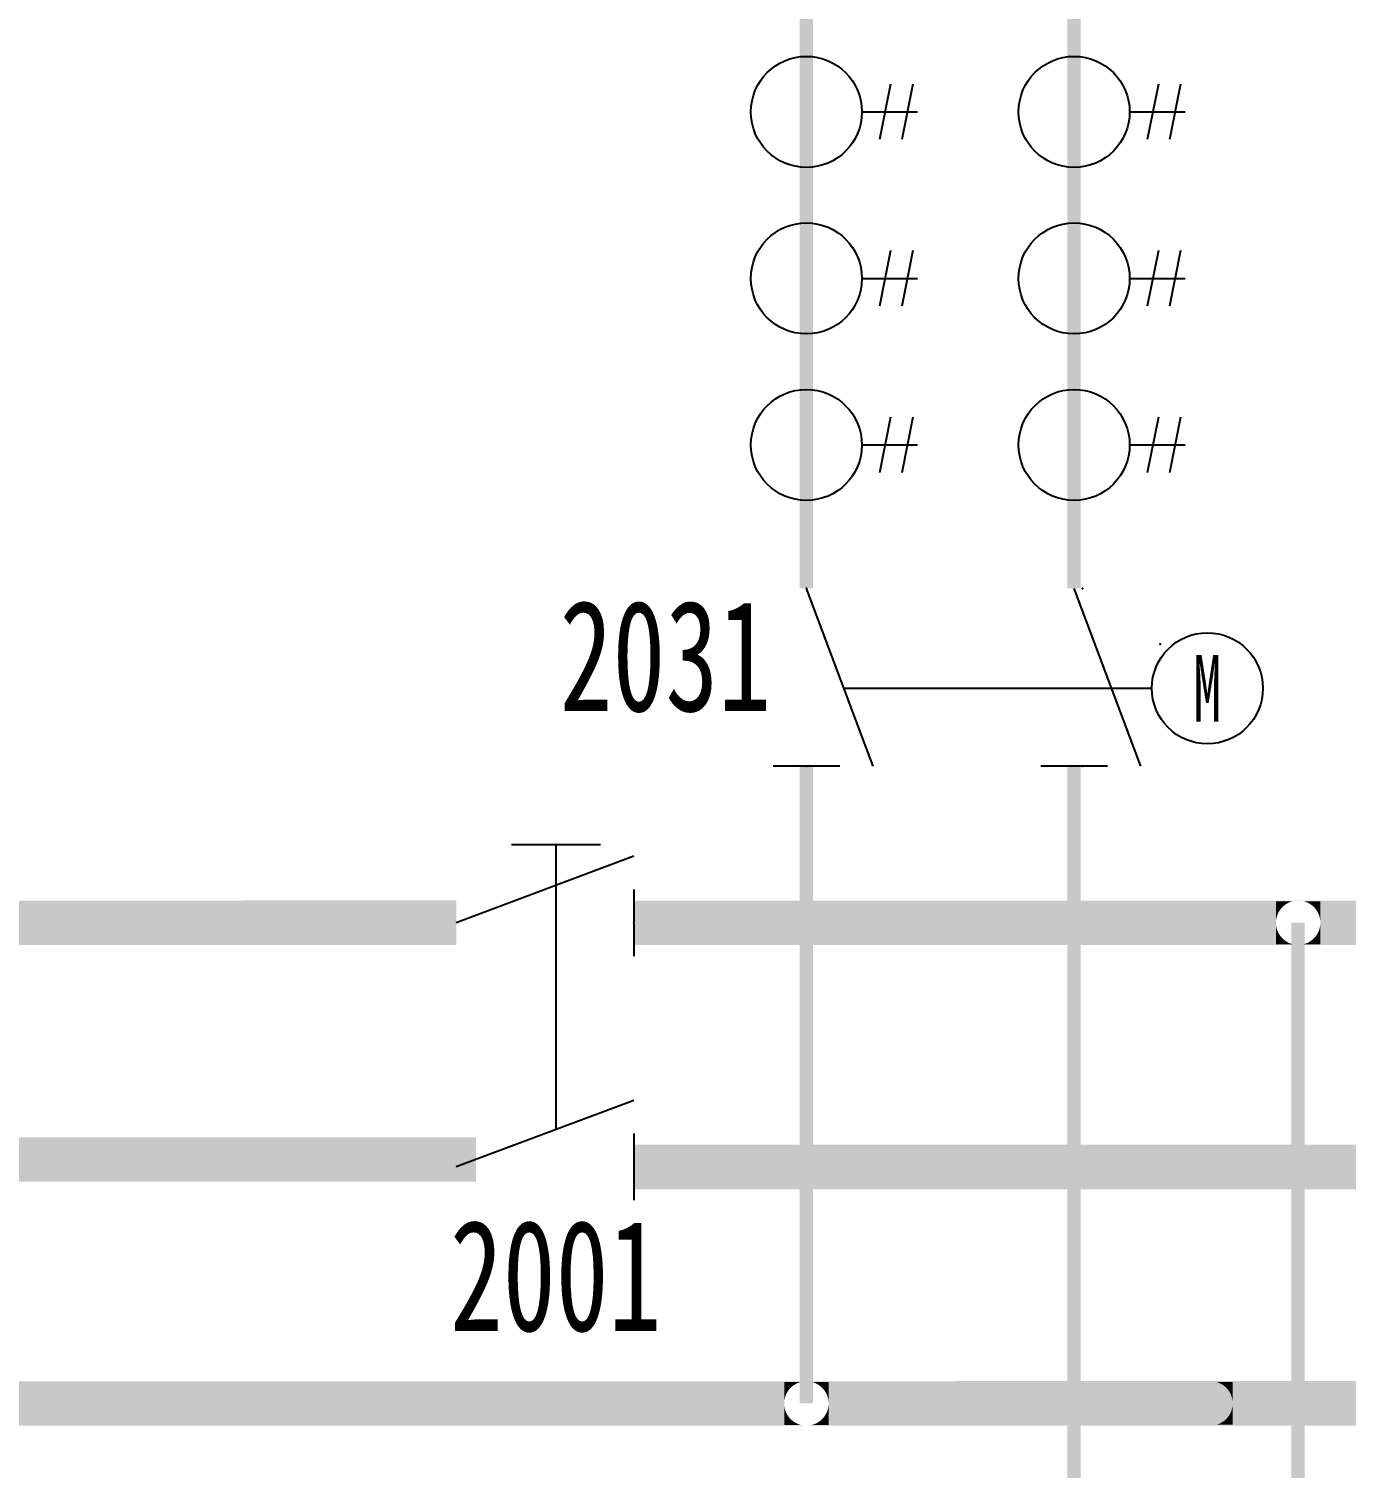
# Model space of a CAD drawing. Header units: millimetres. Extents: x 10667 to 23854, y -3427 to -2899.
# Drawn here: x 21415.4 to 21474.7, y -3167.3 to -3102.5 of the extents above; entities that cross this region are included whole.
import ezdxf
from ezdxf.enums import TextEntityAlignment as Align

# ---------------------------------------------------------------- set-up
doc = ezdxf.new("R2010")
doc.units = ezdxf.units.MM
doc.header["$LTSCALE"] = 10
for name, color, linetype in [('BLOCK', 3, 'Continuous'), ('TEXT', 2, 'Continuous'), ('设    备', 3, 'Continuous'), ('设备编号', 2, 'Continuous'), ('连 接 线', 1, 'Continuous')]:
    doc.layers.add(name, color=color, linetype=linetype)
doc.styles.add('HZ', font='SimSun.ttf', dxfattribs={"width": 0.7})

# ---------------------------------------------------------------- blocks, each defined once
blk = doc.blocks.new('$LH')
at = {"color": 3}
for p, q in [((3.792596414602542, 1.249999999999318), (3.292596414602542, -1.250000000000682)), ((4.792596414602542, 1.249999999999318), (4.292596414602542, -1.250000000000682)), ((2.500001320748027, -6.821210263296962e-13), (5.000001320748027, -6.821210263296962e-13))]:
    blk.add_line(p, q, dxfattribs=at)
blk.add_circle((1.320750698141637e-06, -6.821210263296962e-13), 2.5, dxfattribs=at)

msp = doc.modelspace()

# ---------------------------------------------------------------- linework, layer by layer
at = {"color": 3}
msp.add_line((21439.14748731177, -3152.05196710348), (21439.14748731177, -3141.05196710348), dxfattribs=at)
at = {"layer": 'BLOCK'}
for p, q in [((21442.64748731177, -3139.73946710348), (21434.64748731177, -3142.73946710348)), ((21442.64748731177, -3141.23946710348), (21442.64748731177, -3144.23946710348)), ((21442.64748731177, -3150.73946710348), (21434.64748731177, -3153.73946710348)), ((21442.64748731177, -3152.23946710348), (21442.64748731177, -3155.23946710348))]:
    msp.add_line(p, q, dxfattribs=at)
msp.add_point((21442.64748731177, -3142.73946710348), dxfattribs=at)
at = {"layer": 'TEXT', "color": 3}
for p, q in [((21441.14748731177, -3139.23946710348), (21437.14748731177, -3139.23946710348)), ((21439.14748731177, -3141.05196710348), (21439.14748731177, -3139.23946710348))]:
    msp.add_line(p, q, dxfattribs=at)
at = {"layer": '设    备'}
for p, q in [((21453.42287541817, -3135.68277149611), (21450.42287541817, -3127.68277149611)), ((21465.480220949, -3135.68277149611), (21462.480220949, -3127.68277149611)), ((21451.92287541817, -3135.68277149611), (21448.92287541817, -3135.68277149611)), ((21463.980220949, -3135.68277149611), (21460.980220949, -3135.68277149611))]:
    msp.add_line(p, q, dxfattribs=at)
at = {"layer": '设    备', "color": 3}
msp.add_line((21452.11037541817, -3132.18277149611), (21465.980220949, -3132.18277149611), dxfattribs=at)
at = {"layer": '设    备'}
msp.add_circle((21468.480220949, -3132.18277149611), 2.5, dxfattribs=at)
for p in [(21450.42287541817, -3127.68277149611), (21462.86387647043, -3127.68277149611), (21450.42287541817, -3135.68277149611), (21462.86387647043, -3135.68277149611)]:
    msp.add_point(p, dxfattribs=at)
at = {"layer": '设    备', "color": 4}
msp.add_point((21466.35899122756, -3130.191952065748), dxfattribs=at)
at = {"layer": '连 接 线'}
for points, const_width in [([(21450.42287541817, -3096.835125720148), (21450.42287541817, -3127.68277149611)], 0.6), ([(21462.480220949, -3096.835125720148), (21462.480220949, -3127.68277149611)], 0.6), ([(21450.42287541817, -3135.68277149611), (21450.42287541817, -3164.390073159172)], 0.6), ([(21462.480220949, -3135.68277149611), (21462.480220949, -3175.053461608304)], 0.6), ([(21434.65058439973, -3142.738305695495), (21410.74883992646, -3142.740040238527)], 2), ([(21442.64748731177, -3142.73946710348), (21471.5708142664, -3142.740270768943)], 2), ([(21473.56700654123, -3142.740326235273), (21481.86387647043, -3142.742228973876)], 2), ([(21472.56891040381, -3142.740298502108), (21472.56891040381, -3183.838853909343)], 0.6), ([(21435.54235593216, -3153.403891370834), (21410.75036828658, -3153.406017082332)], 2), ([(21442.64748731177, -3153.741792533738), (21486.58832568529, -3153.742999349183)], 2), ([(21449.42287541817, -3164.389625691302), (21402.74976669441, -3164.392002391134)], 2), ([(21523.49096340839, -3164.383465312386), (21451.42299660775, -3164.386545501844)], 2)]:
    msp.add_lwpolyline(points, dxfattribs=dict(at, const_width=const_width))
for points in [[(21471.56891040381, -3141.740298502108), (21472.56891040381, -3141.740298502108), (21471.56891040381, -3141.744103804017), (21472.65606614656, -3141.744103804017)], [(21471.56891040381, -3141.744103804017), (21472.48175466106, -3141.744103804017), (21471.56891040381, -3141.740298502108), (21472.56891040381, -3141.740298502108)], [(21471.56891040381, -3141.744103804017), (21472.65606614656, -3141.744103804017), (21471.56891040381, -3141.755490749096), (21472.74255858148, -3141.755490749096)], [(21471.56891040381, -3141.755490749096), (21472.39526222615, -3141.755490749096), (21471.56891040381, -3141.744103804017), (21472.48175466106, -3141.744103804017)], [(21471.56891040381, -3141.774372675819), (21472.31009135871, -3141.774372675819), (21471.56891040381, -3141.755490749096), (21472.39526222615, -3141.755490749096)], [(21471.56891040381, -3141.800605881323), (21472.22689026049, -3141.800605881323), (21471.56891040381, -3141.774372675819), (21472.31009135871, -3141.774372675819)], [(21471.56891040381, -3141.833990715072), (21472.14629214208, -3141.833990715072), (21471.56891040381, -3141.800605881323), (21472.22689026049, -3141.800605881323)], [(21471.56891040381, -3141.874273098324), (21472.06891040381, -3141.874273098324), (21471.56891040381, -3141.833990715072), (21472.14629214208, -3141.833990715072)], [(21471.56891040381, -3141.921146457819), (21471.99533396746, -3141.921146457819), (21471.56891040381, -3141.874273098324), (21472.06891040381, -3141.874273098324)], [(21471.56891040381, -3141.974254058989), (21471.92612279413, -3141.974254058989), (21471.56891040381, -3141.921146457819), (21471.99533396746, -3141.921146457819)], [(21471.56891040381, -3142.033191720921), (21471.86180362263, -3142.033191720921), (21471.56891040381, -3141.974254058989), (21471.92612279413, -3141.974254058989)], [(21471.56891040381, -3142.097510892422), (21471.80286596069, -3142.097510892422), (21471.56891040381, -3142.033191720921), (21471.86180362263, -3142.033191720921)], [(21471.56891040381, -3142.166722065757), (21471.74975835953, -3142.166722065757), (21471.56891040381, -3142.097510892422), (21471.80286596069, -3142.097510892422)], [(21472.65606614656, -3141.744103804017), (21473.56891040381, -3141.744103804017), (21472.56891040381, -3141.740298502108), (21473.56891040381, -3141.740298502108)], [(21472.74255858148, -3141.755490749096), (21473.56891040381, -3141.755490749096), (21472.65606614656, -3141.744103804017), (21473.56891040381, -3141.744103804017)], [(21472.82772944892, -3141.774372675819), (21473.56891040381, -3141.774372675819), (21472.74255858148, -3141.755490749096), (21473.56891040381, -3141.755490749096)], [(21472.91093054714, -3141.800605881323), (21473.56891040381, -3141.800605881323), (21472.82772944892, -3141.774372675819), (21473.56891040381, -3141.774372675819)], [(21472.99152866556, -3141.833990715072), (21473.56891040381, -3141.833990715072), (21472.91093054714, -3141.800605881323), (21473.56891040381, -3141.800605881323)], [(21473.06891040381, -3141.874273098324), (21473.56891040381, -3141.874273098324), (21472.99152866556, -3141.833990715072), (21473.56891040381, -3141.833990715072)], [(21473.14248684017, -3141.921146457819), (21473.56891040381, -3141.921146457819), (21473.06891040381, -3141.874273098324), (21473.56891040381, -3141.874273098324)], [(21473.2116980135, -3141.974254058989), (21473.56891040381, -3141.974254058989), (21473.14248684017, -3141.921146457819), (21473.56891040381, -3141.921146457819)], [(21473.276017185, -3142.033191720921), (21473.56891040381, -3142.033191720921), (21473.2116980135, -3141.974254058989), (21473.56891040381, -3141.974254058989)], [(21473.33495484693, -3142.097510892422), (21473.56891040381, -3142.097510892422), (21473.276017185, -3142.033191720921), (21473.56891040381, -3142.033191720921)], [(21473.3880624481, -3142.166722065757), (21473.56891040381, -3142.166722065757), (21473.33495484693, -3142.097510892422), (21473.56891040381, -3142.097510892422)], [(21471.56891040381, -3142.240298502108), (21471.70288500003, -3142.240298502108), (21471.56891040381, -3142.166722065757), (21471.74975835953, -3142.166722065757)], [(21471.56891040381, -3142.317680240368), (21471.66260261678, -3142.317680240368), (21471.56891040381, -3142.240298502108), (21471.70288500003, -3142.240298502108)], [(21471.56891040381, -3142.398278358783), (21471.62921778303, -3142.398278358783), (21471.56891040381, -3142.317680240368), (21471.66260261678, -3142.317680240368)], [(21471.56891040381, -3142.481479457006), (21471.60298457753, -3142.481479457006), (21471.56891040381, -3142.398278358783), (21471.62921778303, -3142.398278358783)], [(21471.56891040381, -3142.566650324441), (21471.5841026508, -3142.566650324441), (21471.56891040381, -3142.481479457006), (21471.60298457753, -3142.481479457006)], [(21471.56891040381, -3142.65314275936), (21471.57271570572, -3142.65314275936), (21471.56891040381, -3142.566650324441), (21471.5841026508, -3142.566650324441)], [(21471.56891040381, -3142.740298502108), (21471.56891040381, -3142.740298502108), (21471.56891040381, -3142.65314275936), (21471.57271570572, -3142.65314275936)], [(21471.56891040381, -3142.740298502108), (21471.56891040381, -3142.740298502108), (21471.56891040381, -3142.827454244856), (21471.57271570572, -3142.827454244856)], [(21473.4349358076, -3142.240298502108), (21473.56891040381, -3142.240298502108), (21473.3880624481, -3142.166722065757), (21473.56891040381, -3142.166722065757)], [(21473.47521819085, -3142.317680240368), (21473.56891040381, -3142.317680240368), (21473.4349358076, -3142.240298502108), (21473.56891040381, -3142.240298502108)], [(21473.5086030246, -3142.398278358783), (21473.56891040381, -3142.398278358783), (21473.47521819085, -3142.317680240368), (21473.56891040381, -3142.317680240368)], [(21473.5348362301, -3142.481479457006), (21473.56891040381, -3142.481479457006), (21473.5086030246, -3142.398278358783), (21473.56891040381, -3142.398278358783)], [(21473.55371815683, -3142.566650324441), (21473.56891040381, -3142.566650324441), (21473.5348362301, -3142.481479457006), (21473.56891040381, -3142.481479457006)], [(21473.56510510191, -3142.65314275936), (21473.56891040381, -3142.65314275936), (21473.55371815683, -3142.566650324441), (21473.56891040381, -3142.566650324441)], [(21473.56891040381, -3142.740298502108), (21473.56891040381, -3142.740298502108), (21473.56510510191, -3142.65314275936), (21473.56891040381, -3142.65314275936)], [(21473.56510510191, -3142.827454244856), (21473.56891040381, -3142.827454244856), (21473.56891040381, -3142.740298502108)], [(21471.56891040381, -3142.827454244856), (21471.57271570572, -3142.827454244856), (21471.56891040381, -3142.913946679775), (21471.5841026508, -3142.913946679775)], [(21471.56891040381, -3142.913946679775), (21471.5841026508, -3142.913946679775), (21471.56891040381, -3142.999117547211), (21471.60298457753, -3142.999117547211)], [(21471.56891040381, -3142.999117547211), (21471.60298457753, -3142.999117547211), (21471.56891040381, -3143.082318645434), (21471.62921778303, -3143.082318645434)], [(21471.56891040381, -3143.082318645434), (21471.62921778303, -3143.082318645434), (21471.56891040381, -3143.162916763849), (21471.66260261678, -3143.162916763849)], [(21471.56891040381, -3143.162916763849), (21471.66260261678, -3143.162916763849), (21471.56891040381, -3143.240298502108), (21471.70288500003, -3143.240298502108)], [(21471.56891040381, -3143.240298502108), (21471.70288500003, -3143.240298502108), (21471.56891040381, -3143.313874938459), (21471.74975835953, -3143.313874938459)], [(21471.56891040381, -3143.313874938459), (21471.74975835953, -3143.313874938459), (21471.56891040381, -3143.383086111795), (21471.80286596069, -3143.383086111795)], [(21471.56891040381, -3143.383086111795), (21471.80286596069, -3143.383086111795), (21471.56891040381, -3143.447405283295), (21471.86180362263, -3143.447405283295)], [(21473.276017185, -3143.447405283295), (21473.56891040381, -3143.447405283295), (21473.33495484693, -3143.383086111795), (21473.56891040381, -3143.383086111795)], [(21473.33495484693, -3143.383086111795), (21473.56891040381, -3143.383086111795), (21473.3880624481, -3143.313874938459), (21473.56891040381, -3143.313874938459)], [(21473.3880624481, -3143.313874938459), (21473.56891040381, -3143.313874938459), (21473.4349358076, -3143.240298502108), (21473.56891040381, -3143.240298502108)], [(21473.4349358076, -3143.240298502108), (21473.56891040381, -3143.240298502108), (21473.47521819085, -3143.162916763849), (21473.56891040381, -3143.162916763849)], [(21473.47521819085, -3143.162916763849), (21473.56891040381, -3143.162916763849), (21473.5086030246, -3143.082318645434), (21473.56891040381, -3143.082318645434)], [(21473.5086030246, -3143.082318645434), (21473.56891040381, -3143.082318645434), (21473.5348362301, -3142.999117547211), (21473.56891040381, -3142.999117547211)], [(21473.5348362301, -3142.999117547211), (21473.56891040381, -3142.999117547211), (21473.55371815683, -3142.913946679775), (21473.56891040381, -3142.913946679775)], [(21473.55371815683, -3142.913946679775), (21473.56891040381, -3142.913946679775), (21473.56510510191, -3142.827454244856), (21473.56891040381, -3142.827454244856)], [(21471.56891040381, -3143.447405283295), (21471.86180362263, -3143.447405283295), (21471.56891040381, -3143.506342945227), (21471.92612279413, -3143.506342945227)], [(21471.56891040381, -3143.506342945227), (21471.92612279413, -3143.506342945227), (21471.56891040381, -3143.559450546397), (21471.99533396746, -3143.559450546397)], [(21471.56891040381, -3143.559450546397), (21471.99533396746, -3143.559450546397), (21471.56891040381, -3143.606323905893), (21472.06891040381, -3143.606323905893)], [(21471.56891040381, -3143.606323905893), (21472.06891040381, -3143.606323905893), (21471.56891040381, -3143.646606289145), (21472.14629214208, -3143.646606289145)], [(21471.56891040381, -3143.646606289145), (21472.14629214208, -3143.646606289145), (21471.56891040381, -3143.679991122894), (21472.22689026049, -3143.679991122894)], [(21471.56891040381, -3143.679991122894), (21472.22689026049, -3143.679991122894), (21471.56891040381, -3143.706224328397), (21472.31009135871, -3143.706224328397)], [(21471.56891040381, -3143.706224328397), (21472.31009135871, -3143.706224328397), (21471.56891040381, -3143.72510625512), (21472.39526222615, -3143.72510625512)], [(21471.56891040381, -3143.72510625512), (21472.39526222615, -3143.72510625512), (21471.56891040381, -3143.7364932002), (21472.48175466106, -3143.7364932002)], [(21471.56891040381, -3143.7364932002), (21472.48175466106, -3143.7364932002), (21471.56891040381, -3143.740298502108), (21472.56891040381, -3143.740298502108)], [(21472.56891040381, -3143.740298502108), (21473.56891040381, -3143.740298502108), (21472.65606614656, -3143.7364932002), (21473.56891040381, -3143.7364932002)], [(21472.65606614656, -3143.7364932002), (21473.56891040381, -3143.7364932002), (21472.74255858148, -3143.72510625512), (21473.56891040381, -3143.72510625512)], [(21472.74255858148, -3143.72510625512), (21473.56891040381, -3143.72510625512), (21472.82772944892, -3143.706224328397), (21473.56891040381, -3143.706224328397)], [(21472.82772944892, -3143.706224328397), (21473.56891040381, -3143.706224328397), (21472.91093054714, -3143.679991122894), (21473.56891040381, -3143.679991122894)], [(21472.91093054714, -3143.679991122894), (21473.56891040381, -3143.679991122894), (21472.99152866556, -3143.646606289145), (21473.56891040381, -3143.646606289145)], [(21472.99152866556, -3143.646606289145), (21473.56891040381, -3143.646606289145), (21473.06891040381, -3143.606323905893), (21473.56891040381, -3143.606323905893)], [(21473.06891040381, -3143.606323905893), (21473.56891040381, -3143.606323905893), (21473.14248684017, -3143.559450546397), (21473.56891040381, -3143.559450546397)], [(21473.14248684017, -3143.559450546397), (21473.56891040381, -3143.559450546397), (21473.2116980135, -3143.506342945227), (21473.56891040381, -3143.506342945227)], [(21473.2116980135, -3143.506342945227), (21473.56891040381, -3143.506342945227), (21473.276017185, -3143.447405283295), (21473.56891040381, -3143.447405283295)], [(21449.42287541817, -3163.393126501458), (21450.33571967543, -3163.393126501458), (21449.42287541817, -3163.38932119955), (21450.42287541817, -3163.38932119955)], [(21449.42287541817, -3163.38932119955), (21450.42287541817, -3163.38932119955), (21449.42287541817, -3163.393126501458), (21450.51003116092, -3163.393126501458)], [(21449.42287541817, -3163.404513446538), (21450.24922724051, -3163.404513446538), (21449.42287541817, -3163.393126501458), (21450.33571967543, -3163.393126501458)], [(21449.42287541817, -3163.393126501458), (21450.51003116092, -3163.393126501458), (21449.42287541817, -3163.404513446538), (21450.59652359584, -3163.404513446538)], [(21449.42287541817, -3163.423395373261), (21450.16405637307, -3163.423395373261), (21449.42287541817, -3163.404513446538), (21450.24922724051, -3163.404513446538)], [(21449.42287541817, -3163.449628578765), (21450.08085527485, -3163.449628578765), (21449.42287541817, -3163.423395373261), (21450.16405637307, -3163.423395373261)], [(21449.42287541817, -3163.483013412514), (21450.00025715643, -3163.483013412514), (21449.42287541817, -3163.449628578765), (21450.08085527485, -3163.449628578765)], [(21449.42287541817, -3163.523295795766), (21449.92287541817, -3163.523295795766), (21449.42287541817, -3163.483013412514), (21450.00025715643, -3163.483013412514)], [(21450.51003116092, -3163.393126501458), (21451.42287541817, -3163.393126501458), (21450.42287541817, -3163.38932119955), (21451.42287541817, -3163.38932119955)], [(21450.59652359584, -3163.404513446538), (21451.42287541817, -3163.404513446538), (21450.51003116092, -3163.393126501458), (21451.42287541817, -3163.393126501458)], [(21450.68169446327, -3163.423395373261), (21451.42287541817, -3163.423395373261), (21450.59652359584, -3163.404513446538), (21451.42287541817, -3163.404513446538)], [(21450.7648955615, -3163.449628578765), (21451.42287541817, -3163.449628578765), (21450.68169446327, -3163.423395373261), (21451.42287541817, -3163.423395373261)], [(21450.84549367992, -3163.483013412514), (21451.42287541817, -3163.483013412514), (21450.7648955615, -3163.449628578765), (21451.42287541817, -3163.449628578765)], [(21450.92287541817, -3163.523295795766), (21451.42287541817, -3163.523295795766), (21450.84549367992, -3163.483013412514), (21451.42287541817, -3163.483013412514)], [(21468.79464309963, -3163.401737748832), (21469.62099492197, -3163.401737748832), (21468.70815066472, -3163.390350803752), (21469.62099492197, -3163.390350803752)], [(21468.87981396707, -3163.420619675555), (21469.62099492197, -3163.420619675555), (21468.79464309963, -3163.401737748832), (21469.62099492197, -3163.401737748832)], [(21468.96301506529, -3163.446852881058), (21469.62099492197, -3163.446852881058), (21468.87981396707, -3163.420619675555), (21469.62099492197, -3163.420619675555)], [(21469.04361318371, -3163.480237714807), (21469.62099492197, -3163.480237714807), (21468.96301506529, -3163.446852881058), (21469.62099492197, -3163.446852881058)], [(21469.12099492197, -3163.520520098059), (21469.62099492197, -3163.520520098059), (21469.04361318371, -3163.480237714807), (21469.62099492197, -3163.480237714807)], [(21449.42287541817, -3163.570169155261), (21449.84929898183, -3163.570169155261), (21449.42287541817, -3163.523295795766), (21449.92287541817, -3163.523295795766)], [(21449.42287541817, -3163.623276756431), (21449.78008780849, -3163.623276756431), (21449.42287541817, -3163.570169155261), (21449.84929898183, -3163.570169155261)], [(21449.42287541817, -3163.682214418363), (21449.71576863699, -3163.682214418363), (21449.42287541817, -3163.623276756431), (21449.78008780849, -3163.623276756431)], [(21449.42287541817, -3163.746533589864), (21449.65683097505, -3163.746533589864), (21449.42287541817, -3163.682214418363), (21449.71576863699, -3163.682214418363)], [(21449.42287541817, -3163.815744763199), (21449.60372337388, -3163.815744763199), (21449.42287541817, -3163.746533589864), (21449.65683097505, -3163.746533589864)], [(21449.42287541817, -3163.88932119955), (21449.55685001439, -3163.88932119955), (21449.42287541817, -3163.815744763199), (21449.60372337388, -3163.815744763199)], [(21449.42287541817, -3163.96670293781), (21449.51656763114, -3163.96670293781), (21449.42287541817, -3163.88932119955), (21449.55685001439, -3163.88932119955)], [(21449.42287541817, -3164.047301056225), (21449.48318279739, -3164.047301056225), (21449.42287541817, -3163.96670293781), (21449.51656763114, -3163.96670293781)], [(21449.42287541817, -3164.130502154448), (21449.45694959188, -3164.130502154448), (21449.42287541817, -3164.047301056225), (21449.48318279739, -3164.047301056225)], [(21449.42287541817, -3164.215673021883), (21449.43806766516, -3164.215673021883), (21449.42287541817, -3164.130502154448), (21449.45694959188, -3164.130502154448)], [(21450.99645185452, -3163.570169155261), (21451.42287541817, -3163.570169155261), (21450.92287541817, -3163.523295795766), (21451.42287541817, -3163.523295795766)], [(21451.06566302786, -3163.623276756431), (21451.42287541817, -3163.623276756431), (21450.99645185452, -3163.570169155261), (21451.42287541817, -3163.570169155261)], [(21451.12998219936, -3163.682214418363), (21451.42287541817, -3163.682214418363), (21451.06566302786, -3163.623276756431), (21451.42287541817, -3163.623276756431)], [(21451.18891986129, -3163.746533589864), (21451.42287541817, -3163.746533589864), (21451.12998219936, -3163.682214418363), (21451.42287541817, -3163.682214418363)], [(21451.24202746246, -3163.815744763199), (21451.42287541817, -3163.815744763199), (21451.18891986129, -3163.746533589864), (21451.42287541817, -3163.746533589864)], [(21451.28890082196, -3163.88932119955), (21451.42287541817, -3163.88932119955), (21451.24202746246, -3163.815744763199), (21451.42287541817, -3163.815744763199)], [(21451.32918320521, -3163.96670293781), (21451.42287541817, -3163.96670293781), (21451.28890082196, -3163.88932119955), (21451.42287541817, -3163.88932119955)], [(21451.36256803896, -3164.047301056225), (21451.42287541817, -3164.047301056225), (21451.32918320521, -3163.96670293781), (21451.42287541817, -3163.96670293781)], [(21451.38880124447, -3164.130502154448), (21451.42287541817, -3164.130502154448), (21451.36256803896, -3164.047301056225), (21451.42287541817, -3164.047301056225)], [(21451.40768317119, -3164.215673021883), (21451.42287541817, -3164.215673021883), (21451.38880124447, -3164.130502154448), (21451.42287541817, -3164.130502154448)], [(21469.19457135832, -3163.567393457555), (21469.62099492197, -3163.567393457555), (21469.12099492197, -3163.520520098059), (21469.62099492197, -3163.520520098059)], [(21469.26378253166, -3163.620501058725), (21469.62099492197, -3163.620501058725), (21469.19457135832, -3163.567393457555), (21469.62099492197, -3163.567393457555)], [(21469.32810170315, -3163.679438720657), (21469.62099492197, -3163.679438720657), (21469.26378253166, -3163.620501058725), (21469.62099492197, -3163.620501058725)], [(21469.38703936509, -3163.743757892157), (21469.62099492197, -3163.743757892157), (21469.32810170315, -3163.679438720657), (21469.62099492197, -3163.679438720657)], [(21469.44014696626, -3163.812969065493), (21469.62099492197, -3163.812969065493), (21469.38703936509, -3163.743757892157), (21469.62099492197, -3163.743757892157)], [(21469.48702032575, -3163.886545501844), (21469.62099492197, -3163.886545501844), (21469.44014696626, -3163.812969065493), (21469.62099492197, -3163.812969065493)], [(21469.527302709, -3163.963927240103), (21469.62099492197, -3163.963927240103), (21469.48702032575, -3163.886545501844), (21469.62099492197, -3163.886545501844)], [(21469.56068754275, -3164.044525358518), (21469.62099492197, -3164.044525358518), (21469.527302709, -3163.963927240103), (21469.62099492197, -3163.963927240103)], [(21469.58692074825, -3164.127726456742), (21469.62099492197, -3164.127726456742), (21469.56068754275, -3164.044525358518), (21469.62099492197, -3164.044525358518)], [(21469.60580267498, -3164.212897324177), (21469.62099492197, -3164.212897324177), (21469.58692074825, -3164.127726456742), (21469.62099492197, -3164.127726456742)], [(21449.42287541817, -3164.302165456802), (21449.42668072008, -3164.302165456802), (21449.42287541817, -3164.215673021883), (21449.43806766516, -3164.215673021883)], [(21449.42287541817, -3164.38932119955), (21449.42287541817, -3164.38932119955), (21449.42287541817, -3164.302165456802), (21449.42668072008, -3164.302165456802)], [(21449.42287541817, -3164.38932119955), (21449.42287541817, -3164.38932119955), (21449.42287541817, -3164.476476942298), (21449.42668072008, -3164.476476942298)], [(21449.42287541817, -3164.476476942298), (21449.42668072008, -3164.476476942298), (21449.42287541817, -3164.562969377217), (21449.43806766516, -3164.562969377217)], [(21449.42287541817, -3164.562969377217), (21449.43806766516, -3164.562969377217), (21449.42287541817, -3164.648140244652), (21449.45694959188, -3164.648140244652)], [(21449.42287541817, -3164.648140244652), (21449.45694959188, -3164.648140244652), (21449.42287541817, -3164.731341342876), (21449.48318279739, -3164.731341342876)], [(21449.42287541817, -3164.731341342876), (21449.48318279739, -3164.731341342876), (21449.42287541817, -3164.811939461291), (21449.51656763114, -3164.811939461291)], [(21451.32918320521, -3164.811939461291), (21451.42287541817, -3164.811939461291), (21451.36256803896, -3164.731341342876), (21451.42287541817, -3164.731341342876)], [(21451.36256803896, -3164.731341342876), (21451.42287541817, -3164.731341342876), (21451.38880124447, -3164.648140244652), (21451.42287541817, -3164.648140244652)], [(21451.38880124447, -3164.648140244652), (21451.42287541817, -3164.648140244652), (21451.40768317119, -3164.562969377217), (21451.42287541817, -3164.562969377217)], [(21451.41907011627, -3164.302165456802), (21451.42287541817, -3164.302165456802), (21451.40768317119, -3164.215673021883), (21451.42287541817, -3164.215673021883)], [(21451.40768317119, -3164.562969377217), (21451.42287541817, -3164.562969377217), (21451.41907011627, -3164.476476942298), (21451.42287541817, -3164.476476942298)], [(21451.42287541817, -3164.38932119955), (21451.42287541817, -3164.38932119955), (21451.41907011627, -3164.302165456802), (21451.42287541817, -3164.302165456802)], [(21451.41907011627, -3164.476476942298), (21451.42287541817, -3164.476476942298), (21451.42287541817, -3164.38932119955)], [(21469.527302709, -3164.809163763584), (21469.62099492197, -3164.809163763584), (21469.56068754275, -3164.72856564517), (21469.62099492197, -3164.72856564517)], [(21469.56068754275, -3164.72856564517), (21469.62099492197, -3164.72856564517), (21469.58692074825, -3164.645364546946), (21469.62099492197, -3164.645364546946)], [(21469.58692074825, -3164.645364546946), (21469.62099492197, -3164.645364546946), (21469.60580267498, -3164.560193679511), (21469.62099492197, -3164.560193679511)], [(21469.61718962006, -3164.299389759096), (21469.62099492197, -3164.299389759096), (21469.60580267498, -3164.212897324177), (21469.62099492197, -3164.212897324177)], [(21469.60580267498, -3164.560193679511), (21469.62099492197, -3164.560193679511), (21469.61718962006, -3164.473701244592), (21469.62099492197, -3164.473701244592)], [(21469.62099492197, -3164.386545501844), (21469.62099492197, -3164.386545501844), (21469.61718962006, -3164.299389759096), (21469.62099492197, -3164.299389759096)], [(21469.61718962006, -3164.473701244592), (21469.62099492197, -3164.473701244592), (21469.62099492197, -3164.386545501844)], [(21449.42287541817, -3164.811939461291), (21449.51656763114, -3164.811939461291), (21449.42287541817, -3164.88932119955), (21449.55685001439, -3164.88932119955)], [(21449.42287541817, -3164.88932119955), (21449.55685001439, -3164.88932119955), (21449.42287541817, -3164.962897635901), (21449.60372337388, -3164.962897635901)], [(21449.42287541817, -3164.962897635901), (21449.60372337388, -3164.962897635901), (21449.42287541817, -3165.032108809237), (21449.65683097505, -3165.032108809237)], [(21449.42287541817, -3165.032108809237), (21449.65683097505, -3165.032108809237), (21449.42287541817, -3165.096427980737), (21449.71576863699, -3165.096427980737)], [(21449.42287541817, -3165.096427980737), (21449.71576863699, -3165.096427980737), (21449.42287541817, -3165.155365642669), (21449.78008780849, -3165.155365642669)], [(21449.42287541817, -3165.155365642669), (21449.78008780849, -3165.155365642669), (21449.42287541817, -3165.208473243839), (21449.84929898183, -3165.208473243839)], [(21449.42287541817, -3165.208473243839), (21449.84929898183, -3165.208473243839), (21449.42287541817, -3165.255346603335), (21449.92287541817, -3165.255346603335)], [(21449.42287541817, -3165.255346603335), (21449.92287541817, -3165.255346603335), (21449.42287541817, -3165.295628986587), (21450.00025715643, -3165.295628986587)], [(21449.42287541817, -3165.295628986587), (21450.00025715643, -3165.295628986587), (21449.42287541817, -3165.329013820336), (21450.08085527485, -3165.329013820336)], [(21449.42287541817, -3165.329013820336), (21450.08085527485, -3165.329013820336), (21449.42287541817, -3165.355247025839), (21450.16405637307, -3165.355247025839)], [(21449.42287541817, -3165.355247025839), (21450.16405637307, -3165.355247025839), (21449.42287541817, -3165.374128952562), (21450.24922724051, -3165.374128952562)], [(21449.42287541817, -3165.374128952562), (21450.24922724051, -3165.374128952562), (21449.42287541817, -3165.385515897642), (21450.33571967543, -3165.385515897642)], [(21449.42287541817, -3165.385515897642), (21450.33571967543, -3165.385515897642), (21449.42287541817, -3165.38932119955), (21450.42287541817, -3165.38932119955)], [(21450.42287541817, -3165.38932119955), (21451.42287541817, -3165.38932119955), (21450.51003116092, -3165.385515897642), (21451.42287541817, -3165.385515897642)], [(21450.51003116092, -3165.385515897642), (21451.42287541817, -3165.385515897642), (21450.59652359584, -3165.374128952562), (21451.42287541817, -3165.374128952562)], [(21450.59652359584, -3165.374128952562), (21451.42287541817, -3165.374128952562), (21450.68169446327, -3165.355247025839), (21451.42287541817, -3165.355247025839)], [(21450.68169446327, -3165.355247025839), (21451.42287541817, -3165.355247025839), (21450.7648955615, -3165.329013820336), (21451.42287541817, -3165.329013820336)], [(21450.7648955615, -3165.329013820336), (21451.42287541817, -3165.329013820336), (21450.84549367992, -3165.295628986587), (21451.42287541817, -3165.295628986587)], [(21450.84549367992, -3165.295628986587), (21451.42287541817, -3165.295628986587), (21450.92287541817, -3165.255346603335), (21451.42287541817, -3165.255346603335)], [(21450.92287541817, -3165.255346603335), (21451.42287541817, -3165.255346603335), (21450.99645185452, -3165.208473243839), (21451.42287541817, -3165.208473243839)], [(21450.99645185452, -3165.208473243839), (21451.42287541817, -3165.208473243839), (21451.06566302786, -3165.155365642669), (21451.42287541817, -3165.155365642669)], [(21451.06566302786, -3165.155365642669), (21451.42287541817, -3165.155365642669), (21451.12998219936, -3165.096427980737), (21451.42287541817, -3165.096427980737)], [(21451.12998219936, -3165.096427980737), (21451.42287541817, -3165.096427980737), (21451.18891986129, -3165.032108809237), (21451.42287541817, -3165.032108809237)], [(21451.18891986129, -3165.032108809237), (21451.42287541817, -3165.032108809237), (21451.24202746246, -3164.962897635901), (21451.42287541817, -3164.962897635901)], [(21451.24202746246, -3164.962897635901), (21451.42287541817, -3164.962897635901), (21451.28890082196, -3164.88932119955), (21451.42287541817, -3164.88932119955)], [(21451.28890082196, -3164.88932119955), (21451.42287541817, -3164.88932119955), (21451.32918320521, -3164.811939461291), (21451.42287541817, -3164.811939461291)], [(21468.70815066472, -3165.382740199936), (21469.62099492197, -3165.382740199936), (21468.79464309963, -3165.371353254856), (21469.62099492197, -3165.371353254856)], [(21468.79464309963, -3165.371353254856), (21469.62099492197, -3165.371353254856), (21468.87981396707, -3165.352471328133), (21469.62099492197, -3165.352471328133)], [(21468.87981396707, -3165.352471328133), (21469.62099492197, -3165.352471328133), (21468.96301506529, -3165.32623812263), (21469.62099492197, -3165.32623812263)], [(21468.96301506529, -3165.32623812263), (21469.62099492197, -3165.32623812263), (21469.04361318371, -3165.29285328888), (21469.62099492197, -3165.29285328888)], [(21469.04361318371, -3165.29285328888), (21469.62099492197, -3165.29285328888), (21469.12099492197, -3165.252570905628), (21469.62099492197, -3165.252570905628)], [(21469.12099492197, -3165.252570905628), (21469.62099492197, -3165.252570905628), (21469.19457135832, -3165.205697546133), (21469.62099492197, -3165.205697546133)], [(21469.19457135832, -3165.205697546133), (21469.62099492197, -3165.205697546133), (21469.26378253166, -3165.152589944963), (21469.62099492197, -3165.152589944963)], [(21469.26378253166, -3165.152589944963), (21469.62099492197, -3165.152589944963), (21469.32810170315, -3165.093652283031), (21469.62099492197, -3165.093652283031)], [(21469.32810170315, -3165.093652283031), (21469.62099492197, -3165.093652283031), (21469.38703936509, -3165.02933311153), (21469.62099492197, -3165.02933311153)], [(21469.38703936509, -3165.02933311153), (21469.62099492197, -3165.02933311153), (21469.44014696626, -3164.960121938195), (21469.62099492197, -3164.960121938195)], [(21469.44014696626, -3164.960121938195), (21469.62099492197, -3164.960121938195), (21469.48702032575, -3164.886545501844), (21469.62099492197, -3164.886545501844)], [(21469.48702032575, -3164.886545501844), (21469.62099492197, -3164.886545501844), (21469.527302709, -3164.809163763584), (21469.62099492197, -3164.809163763584)]]:
    msp.add_solid(points, dxfattribs=at)

# ---------------------------------------------------------------- block references
at = {"layer": '设    备'}
for p in [(21450.42287409742, -3106.222810511139), (21462.480220949, -3106.222810511139), (21450.42287409742, -3113.722810511139), (21462.480220949, -3113.722810511139), (21450.42287277667, -3121.222810511138), (21462.48021962825, -3121.222810511138)]:
    msp.add_blockref('$LH', p, dxfattribs=at)

# ---------------------------------------------------------------- texts
at = {"layer": '设    备', "style": 'HZ', "width": 0.62}
msp.add_text('M', height=3, dxfattribs=at).set_placement((21468.480220949, -3132.18277149611), align=Align.MIDDLE)
at = {"layer": '设备编号', "color": 6, "style": 'HZ', "width": 0.7}
for s, p in [('2031', (21439.31140389346, -3133.212006293584)), ('2001', (21434.37036071459, -3161.122698698355))]:
    msp.add_text(s, height=5, dxfattribs=at).set_placement(p)

doc.saveas('drawing.dxf')
